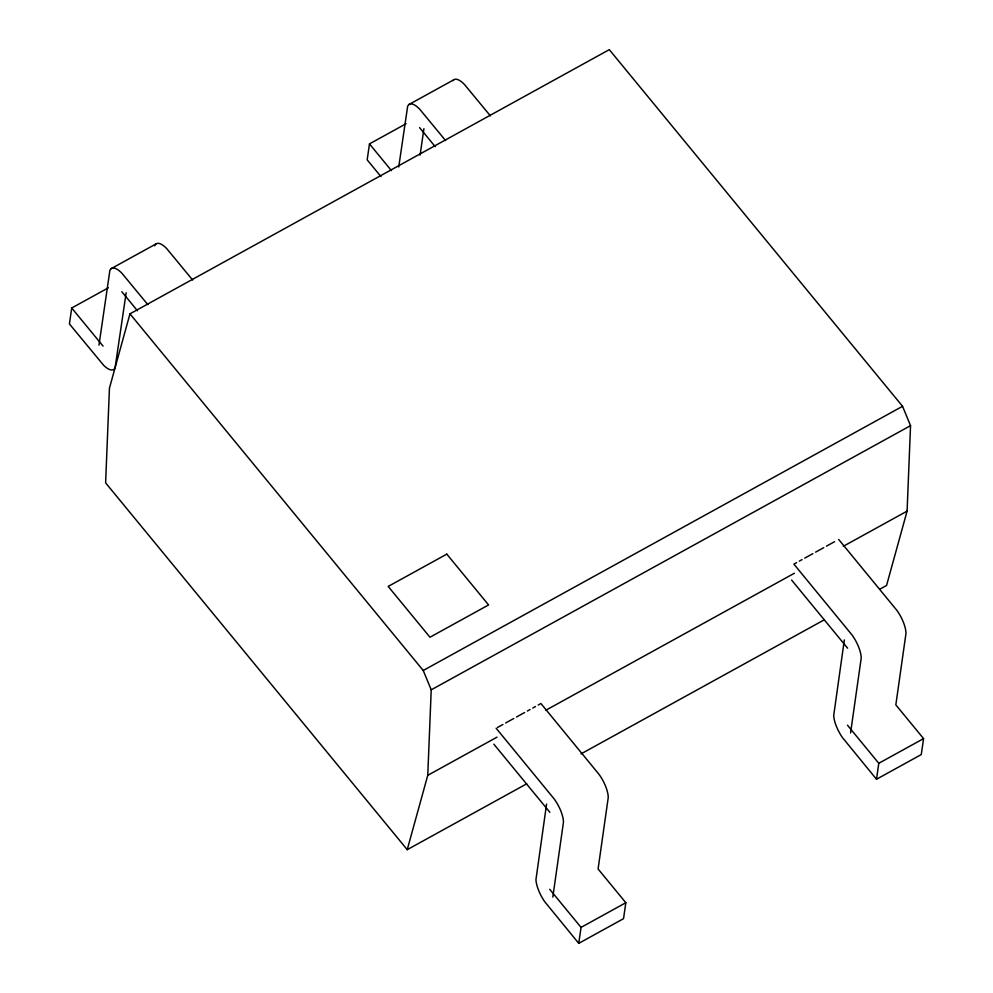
<?xml version="1.0" encoding="UTF-8"?>
<svg xmlns="http://www.w3.org/2000/svg" width="993" height="993" viewBox="0 0 993 993"><rect width="100%" height="100%" fill="white"/><g stroke="black" fill="none" stroke-linecap="round" stroke-linejoin="round"><path stroke-width="1.49" d="M129.971 313.838L109.441 388.189L105.618 482.871L407.229 849.673L427.76 775.322L431.223 689.837L423.229 670.486L129.971 313.838L609.292 49.65L902.55 406.298L910.544 425.649L907.093 511.134L886.55 585.485L879.761 589.234M108.361 287.809L71.719 308.004L69.423 323.941L103.557 365.201A22.343 8.391 61.1 0 0 115.076 367.844L126.161 292.749M98.965 345.167L109.875 270.506A21.871 8.217 61.1 0 1 121.94 273.286L147.858 304.665M406.112 123.703L369.47 143.898L367.174 159.836L380.964 176.605M398.739 166.973L407.626 106.4A21.871 8.217 61.1 0 1 419.679 109.18L445.596 140.559M420.089 155.169L423.912 128.643M546.584 804.045L535.947 879.686A22.343 8.391 61.1 0 0 544.685 901.669L578.745 943.35L623.53 918.674L625.826 902.724L598.084 868.987L608.25 797.453A21.871 8.217 61.1 0 0 599.102 774.441L540.924 703.54L538.206 705.042M552.816 897.101L563.465 822.13A21.871 8.217 61.1 0 0 554.33 799.129L496.14 728.229M578.745 943.35L581.054 927.4L549.712 889.306M844.335 639.926L833.698 715.581A22.343 8.391 61.1 0 0 842.436 737.563L876.496 779.244L921.281 754.568L923.577 738.618L895.835 704.881L905.988 633.348A21.871 8.217 61.1 0 0 896.853 610.335L838.663 539.435M850.567 732.995L861.216 658.024A21.871 8.217 61.1 0 0 852.068 635.024L793.891 564.123L796.597 562.621M876.496 779.244L878.793 763.294L847.463 725.2M111.179 268.644L155.963 243.955M408.93 104.526L453.702 79.85M423.229 670.486L902.55 406.298M431.223 689.837L910.544 425.649M497.505 727.472L502.93 724.48M505.636 722.991L513.778 718.498M516.497 717.008L524.639 712.515M527.357 711.025L530.063 709.523M532.782 708.034L535.488 706.532M799.315 561.132L802.034 559.63M804.74 558.128L812.882 553.647M815.601 552.145L823.743 547.664M826.449 546.162L834.592 541.681M427.76 775.322L497.009 737.154M545.902 710.206L794.388 573.246M843.268 546.311L907.093 511.134M407.229 849.673L526.724 783.812M581.042 753.873L824.091 619.917M581.054 927.4L625.826 902.724M878.793 763.294L923.577 738.618M490.381 115.871L464.463 84.492A21.871 8.217 61.1 0 0 452.957 80.644M419.58 127.638L435.207 146.654M791.595 580.061L847.612 648.193M369.47 143.898L391.465 170.647M192.63 279.989L166.712 248.598A21.871 8.217 61.1 0 0 154.66 245.83M121.829 291.743L137.456 310.759M493.844 744.167L549.874 812.311M71.719 308.004L103.061 346.11M446.8 554.131L388.189 586.429L429.969 637.233L488.581 604.936L446.8 554.131"/></g></svg>
